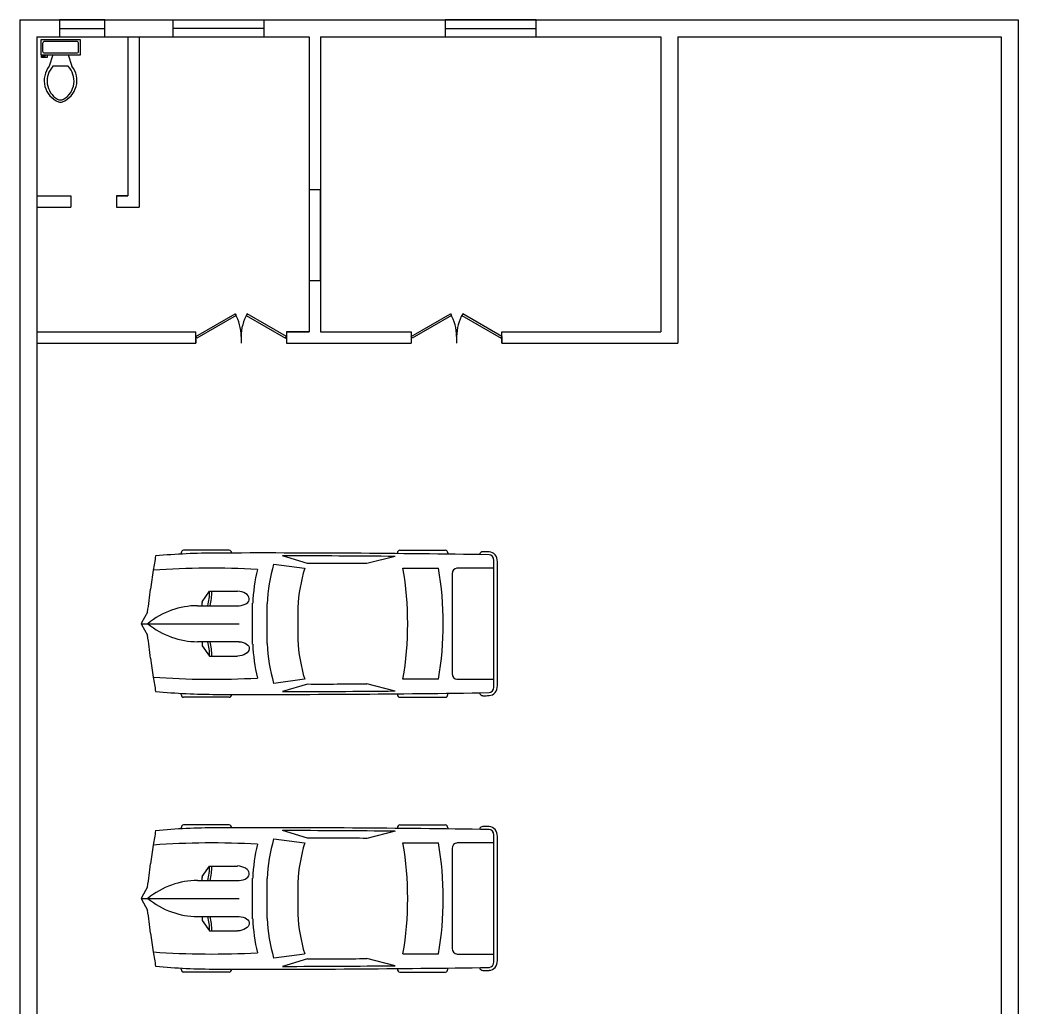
# Model space of a CAD drawing. Header units: inches. Extents: x 2132 to 5992, y 1615 to 3768.
# Drawn here: x 3690 to 4218, y 2384 to 2906 of the extents above; entities that cross this region are included whole.
import ezdxf

# ---------------------------------------------------------------- set-up
doc = ezdxf.new("R2010")
doc.units = ezdxf.units.IN

# ---------------------------------------------------------------- blocks, each defined once
blk = doc.blocks.new('*U14')
for p, q in [((0, 0), (0, 6)), ((40, 0), (40, 6))]:
    blk.add_line(p, q)
blk.add_lwpolyline([(0, 0), (34.64, -20), (35.52, -18.48), (0.87, 1.52)], close=True)
blk.add_arc((0, 0), 40, 330, 0)
blk = doc.blocks.new('*U15')
for p, q in [((0, 0), (0, -6)), ((40, 0), (40, -6))]:
    blk.add_line(p, q)
blk.add_lwpolyline([(0, 0), (34.64, 20), (35.52, 18.48), (0.87, -1.52)], close=True)
blk.add_arc((0, 0), 40, 0, 30)
blk = doc.blocks.new('*U11')
for p, q in [((536, 950), (536, 936)), ((1182, 988), (568, 988)), ((1214, 950), (1214, 950)), ((3440, 942), (3440, 950)), ((3472, 988), (4087, 988)), ((4119, 950), (4119, 934)), ((2235, 810), (1899, 912)), ((3412, 904), (3030, 807)), ((4736, -851), (4736, 851)), ((4785, -832), (4785, 832)), ((1779, 801), (2195, 746)), ((3516, 746), (3994, 746)), ((4736, 746), (4242, 746)), ((4179, 670), (4179, -670)), ((820, 295), (918, 436)), ((918, 436), (1294, 436)), ((816, 241), (816, 283)), ((1496, -274), (1496, 274)), ((83, 156), (3, 10)), ((756, 241), (1313, 241)), ((1690, -267), (1690, 267)), ((2102, 216), (2102, -216)), ((4736, -267), (4736, 267)), ((0, 0), (1313, 0)), ((3, -10), (83, -156)), ((756, -241), (1313, -241)), ((816, -241), (816, -283)), ((820, -295), (918, -436)), ((918, -436), (1294, -436)), ((2195, -746), (1779, -801)), ((3994, -746), (3516, -746)), ((4242, -746), (4736, -746)), ((536, -950), (536, -936)), ((2235, -810), (1899, -912)), ((3412, -904), (3030, -807)), ((4119, -950), (4119, -934)), ((1182, -988), (568, -988)), ((1214, -950), (1214, -950)), ((3440, -942), (3440, -950)), ((3472, -988), (4087, -988))]:
    blk.add_line(p, q)
for centre, major_axis, ratio, start_param, end_param in [((1046, -12468), (0, 13417), 0.842304, 0.00281, 0.075598), ((568, 950), (0, -37.6), 0.842304, 3.141593, 4.712389), ((1638, -268113), (0, 269063), 0.842304, -0.013397, 0.002797), ((1182, 950), (0, 37.6), 0.842304, -1.570796, 0), ((3472, 950), (0, -37.6), 0.842304, 3.141593, 4.712389), ((4087, 950), (0, 37.6), 0.842304, -1.570796, 0), ((4588, 910), (0, 56.4), 0.842304, -0.013017, 1.249894), ((1638, -268131), (0, 269121), 0.842304, -0.013397, -0.013017), ((4673, 832), (0, -133), 0.842304, 1.570796, 3.128196), ((6757, -699), (0, 7958), 0.842304, 1.367076, 1.39176), ((1638, -268113), (0, -269025), 0.842304, 3.133765, 3.140441), ((2433, -93125), (0, -93935), 0.842304, 3.134049, 3.144098), ((4673, 851), (0, -75.2), 0.842304, 1.570796, 3.128196), ((6583, -699), (0, -7755), 0.842304, 4.528606, 4.561838), ((952, -15087), (0, -15833), 0.842304, 3.096046, 3.200911), ((3414, 137), (0, -2280), 0.842304, 4.449482, 4.652344), ((3436, 137), (0, 2077), 0.842304, 1.245306, 1.50788), ((3800, 71), (0, -2021), 0.842304, 4.372215, 4.640744), ((434, 0), (0, 3734), 0.842304, 4.511394, 4.913384), ((912, 0), (0, 3734), 0.842304, 4.511394, 4.913384), ((4242, 670), (0, 75.2), 0.842304, 0, 1.570796), ((-5194, 1331), (0, -6374), 0.842304, 1.385369, 1.434372), ((331, 432), (0, 696), 0.842304, 4.435146, 4.718221), ((361, 432), (0, 696), 0.842304, 4.435146, 4.718221), ((1290, 339), (161, -9), 0.603834, -1.395552, 1.581315), ((832, 283), (0, 18.8), 0.842304, 0.879714, 1.570796), ((756, -1185), (0, 1427), 0.842304, 0, 0.590319), ((16, 0), (0, -18.8), 0.842304, 4.131459, 5.293319), ((756, 1185), (0, 1427), 0.842304, 2.551274, 3.141593), ((-5194, -1331), (0, 6374), 0.842304, -1.434372, -1.385369), ((331, -432), (0, -696), 0.842304, 1.564964, 1.848039), ((361, -432), (0, -696), 0.842304, 1.564964, 1.848039), ((3436, -137), (0, -2077), 0.842304, -1.50788, -1.245306), ((3800, -71), (0, -2021), 0.842304, -1.499151, -1.230623), ((832, -283), (0, -18.8), 0.842304, 4.712389, 5.403472), ((3414, -137), (0, -2280), 0.842304, -1.510751, -1.307889), ((6583, 699), (0, 7755), 0.842304, 1.721348, 1.754579), ((4242, -670), (0, -75.2), 0.842304, 4.712389, 6.283185), ((6757, 699), (0, 7958), 0.842304, 1.749832, 1.774517), ((952, 15087), (0, -15833), 0.842304, -0.059319, 0.045547), ((1046, 12468), (0, -13417), 0.842304, -0.075598, -0.00281), ((1638, 268113), (0, 269063), 0.842304, 3.138796, 3.15499), ((1638, 268113), (0, -269025), 0.842304, 0.001152, 0.007828), ((2433, 93125), (0, -93935), 0.842304, -0.002505, 0.007544), ((4588, -910), (0, -56.4), 0.842304, -1.249894, 0.013017), ((4673, -851), (0, 75.2), 0.842304, 3.15499, 4.712389), ((4673, -832), (0, -133), 0.842304, 0.013397, 1.570796), ((568, -950), (0, 37.6), 0.842304, 1.570796, 3.141593), ((1182, -950), (0, -37.6), 0.842304, 0, 1.570796), ((3472, -950), (0, -37.6), 0.842304, -1.570796, 0), ((4087, -950), (0, 37.6), 0.842304, 3.141593, 4.712389), ((1638, 268131), (0, 269121), 0.842304, 3.15461, 3.15499)]:
    blk.add_ellipse(centre, major_axis=major_axis, ratio=ratio, start_param=start_param, end_param=end_param)
at = {"extrusion": (0, 0, -1)}
blk.add_ellipse((1290, -339), major_axis=(161, 9), ratio=0.603834, start_param=-1.395552, end_param=1.581315, dxfattribs=at)
blk = doc.blocks.new('*U13')
for p, q in [((9.5, -6), (9.5, -2)), ((-10, -8.5), (-8, -8.5)), ((-10, -9.5), (-10, -8.5)), ((-7, -9.5), (-10, -9.5)), ((-8, -8.5), (-8, -8)), ((-7, -8), (-7, -9.5)), ((-4, -8), (-6, -14)), ((4, -8), (6, -14)), ((4, -14), (-4, -14))]:
    blk.add_line(p, q)
blk.add_lwpolyline([(10.5, -8), (10.5, 0), (-10.5, 0), (-10.5, -8)], close=True)
for points in [[(-9.5, -2), (-9.5, -6)], [(8.5, -1), (-8.5, -1)], [(-8.5, -7), (8.5, -7)]]:
    blk.add_lwpolyline(points)
for centre, radius, start, end in [((-8.62, -1.88), 0.884, 81.8699, 188.1301), ((8.62, -1.88), 0.884, 351.8699, 98.1301), ((-8.62, -6.12), 0.884, 171.8699, 278.1301), ((8.62, -6.12), 0.884, 261.8699, 8.1301), ((3.52, -21.58), 12.17, 141.4691, 247.9714), ((4.2, -21.82), 11.33, 136.3677, 238.9468), ((-3.52, -21.58), 12.17, 292.0284, 38.5307), ((-4.2, -21.82), 11.33, 301.053, 43.6321), ((0, -27.88), 4, 245.7318, 294.2682), ((0, -29), 4, 254.8605, 285.1395)]:
    blk.add_arc(centre, radius, start, end)

msp = doc.modelspace()

# ---------------------------------------------------------------- linework, layer by layer
for p, q in [((3689.828, 2905.999), (4217.828, 2905.999)), ((3689.828, 2905.999), (3689.828, 1861.999)), ((3689.828, 2905.999), (4217.828, 2905.999)), ((3734.688, 2905.999), (3710.688, 2905.999)), ((3710.688, 2905.999), (3710.688, 2896.999)), ((3734.688, 2896.999), (3734.688, 2905.999)), ((3770.828, 2896.999), (3770.828, 2905.999)), ((3770.828, 2905.999), (3818.828, 2905.999)), ((3818.828, 2905.999), (3818.828, 2896.999)), ((3962.828, 2905.999), (3914.828, 2905.999)), ((3914.828, 2905.999), (3914.828, 2896.999)), ((3962.828, 2896.999), (3962.828, 2905.999)), ((4217.828, 2905.999), (4217.828, 1861.999)), ((3710.688, 2901.499), (3734.688, 2901.499)), ((3818.828, 2901.499), (3770.828, 2901.499)), ((3914.828, 2901.499), (3962.828, 2901.499)), ((3698.828, 2896.999), (3698.828, 1999.999)), ((3698.828, 2896.999), (3842.828, 2896.999)), ((3722.688, 2896.999), (3734.688, 2896.999)), ((3746.828, 2896.999), (3746.828, 2812.999)), ((3752.828, 2896.999), (3752.828, 2806.999)), ((3842.828, 2896.999), (3842.828, 2740.999)), ((3848.828, 2896.999), (3848.828, 2740.999)), ((3848.828, 2896.999), (4028.828, 2896.999)), ((3938.828, 2896.999), (3962.828, 2896.999)), ((4028.828, 2896.999), (4028.828, 2740.999)), ((4037.828, 2896.999), (4037.828, 2734.999)), ((4037.828, 2896.999), (4208.828, 2896.999)), ((4208.828, 2896.999), (4208.828, 1870.999)), ((3848.828, 2816.175), (3842.828, 2816.175)), ((3848.828, 2768.175), (3848.828, 2816.175)), ((3698.828, 2812.999), (3716.828, 2812.999)), ((3716.828, 2812.999), (3716.828, 2806.999)), ((3740.828, 2812.999), (3746.828, 2812.999)), ((3746.828, 2812.999), (3740.828, 2812.999)), ((3740.828, 2812.999), (3740.828, 2806.999)), ((3698.828, 2806.999), (3716.828, 2806.999)), ((3740.828, 2806.999), (3752.828, 2806.999)), ((3842.828, 2768.175), (3848.828, 2768.175)), ((3698.828, 2740.999), (3782.828, 2740.999)), ((3782.828, 2734.999), (3782.828, 2740.999)), ((3806.708, 2740.999), (3806.948, 2740.999)), ((3830.828, 2740.999), (3842.828, 2740.999)), ((3842.828, 2740.999), (3830.828, 2740.999)), ((3830.828, 2740.999), (3830.828, 2734.999)), ((3848.828, 2740.999), (3896.828, 2740.999)), ((3848.828, 2740.999), (3896.828, 2740.999)), ((3896.828, 2740.999), (3896.828, 2734.999)), ((3944.828, 2740.999), (4028.828, 2740.999)), ((3944.828, 2734.999), (3944.828, 2740.999)), ((3698.828, 2734.999), (3782.828, 2734.999)), ((3830.828, 2734.999), (3896.828, 2734.999)), ((3944.828, 2734.999), (4037.828, 2734.999))]:
    msp.add_line(p, q)

# ---------------------------------------------------------------- block references
msp.add_blockref('*U13', (3711.299, 2895.569))
for name, p, xscale, yscale, zscale in [('*U15', (3782.828, 2738.599), 0.6, 0.6, 0.6), ('*U15', (3896.828, 2738.599), 0.6, 0.6, 0.6), ('*U11', (3754.02, 2586.714), 0.03937007874015748, 0.03937007874015748, 0.03937007874015748), ('*U11', (3754.02, 2441.406), 0.03937007874015748, 0.03937007874015748, 0.03937007874015748)]:
    msp.add_blockref(name, p, dxfattribs=dict(xscale=xscale, yscale=yscale, zscale=zscale))
at = {"rotation": 180}
for p, xscale, yscale, zscale in [((3830.828, 2738.599), 0.6, 0.6, 0.6), ((3944.828, 2738.599), 0.600000000000023, 0.600000000000023, 0.600000000000023)]:
    msp.add_blockref('*U14', p, dxfattribs=dict(at, xscale=xscale, yscale=yscale, zscale=zscale))

doc.saveas('drawing.dxf')
